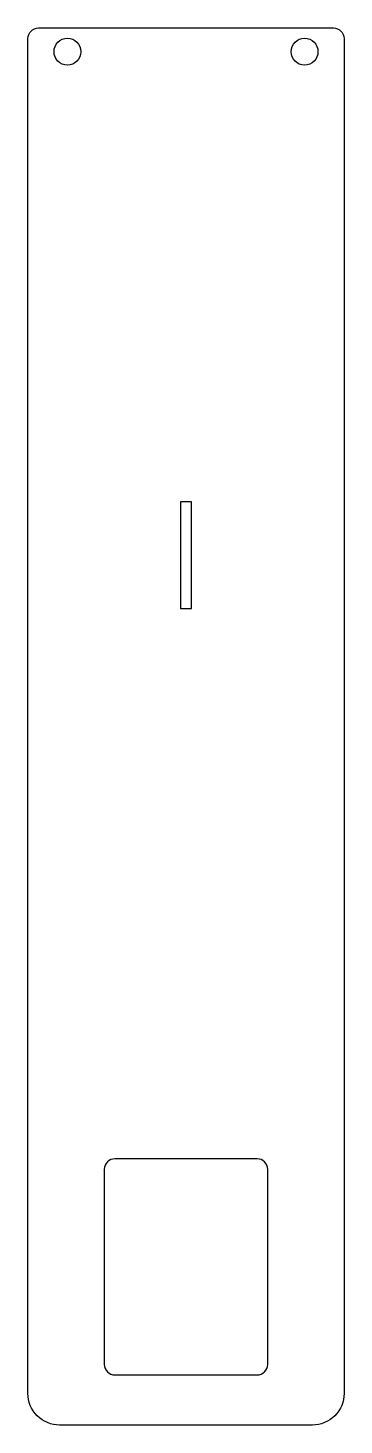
# Model space of a CAD drawing. Extents: x -30 to 30, y -30 to 235.
import ezdxf

# ---------------------------------------------------------------- set-up
doc = ezdxf.new("R2010")
doc.units = 0

msp = doc.modelspace()

# ---------------------------------------------------------------- linework, layer by layer
at = {"layer": '1'}
for points in [[(30, 233), (30, -24, -0.414214), (24, -30), (-24, -30, -0.414214), (-30, -24), (-30, 233, -0.414214), (-28, 235), (28, 235, -0.414214)], [(15.5, 18.5, 0.414214), (13.5, 20.5), (-13.5, 20.5, 0.414214), (-15.5, 18.5), (-15.5, -18.5, 0.414214), (-13.5, -20.5), (13.5, -20.5, 0.414214), (15.5, -18.5)]]:
    msp.add_lwpolyline(points, format="xyb", close=True, dxfattribs=at)
msp.add_lwpolyline([(1.05, 145.1), (-1.05, 145.1), (-1.05, 124.9), (1.05, 124.9)], close=True, dxfattribs=at)
for centre in [(-22.5, 230.5), (22.5, 230.5)]:
    msp.add_circle(centre, 2.55, dxfattribs=at)

doc.saveas('drawing.dxf')
